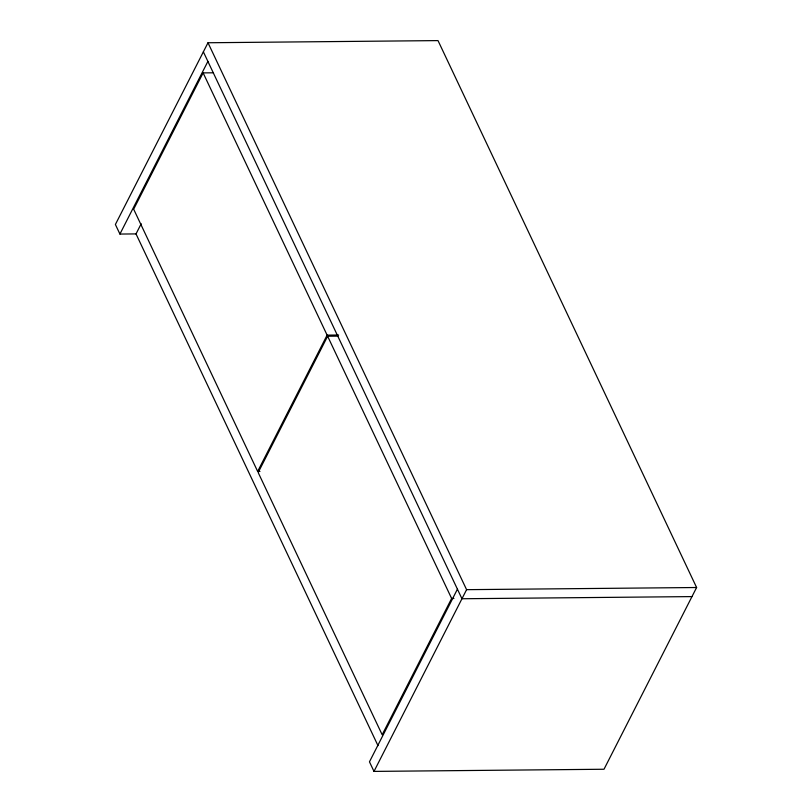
<?xml version="1.0" encoding="UTF-8"?>
<svg xmlns="http://www.w3.org/2000/svg" width="812" height="812" viewBox="0 0 812 812"><rect width="100%" height="100%" fill="white"/><g stroke="black" fill="none" stroke-linecap="round" stroke-linejoin="round"><path stroke-width="1.22" d="M457.43 589.177L369.46 761.829L373.987 771.4L604.006 769.248L696.605 587.512L438.013 40.6L207.994 42.752L115.395 224.488L119.922 234.059L136.355 233.907M119.922 234.059L207.892 61.407M213.465 72.796L203.122 72.887L133.665 209.191L257.658 471.437L259.962 471.417M141.197 223.757L136.02 233.917L377.986 745.649M257.658 471.437L327.114 335.133L203.122 72.887M327.632 336.229L258.175 472.533L382.168 734.769L451.624 598.464L327.632 336.229L337.975 336.127M373.987 771.4L466.585 589.664L207.994 42.752M327.114 335.133L338.614 335.021M466.585 589.664L696.605 587.512M451.624 598.464L453.918 598.444M691.976 596.597L461.957 598.748L203.365 51.836"/></g></svg>
